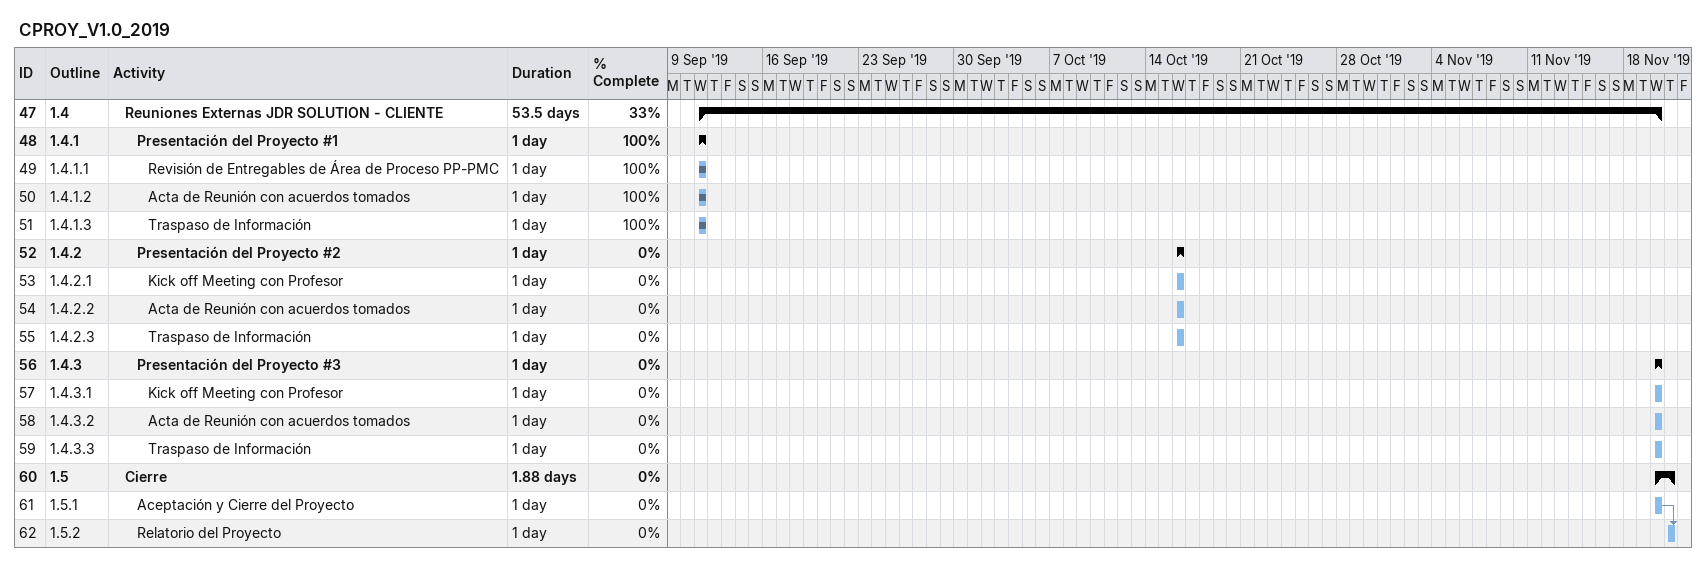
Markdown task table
CPROY_V1.0_2019

| ID | WBS | Task | Duration | Start | Finish | Predecessors | % complete |
|---|---|---|---|---|---|---|---|
| 47 | 1.4 | **Reuniones Externas JDR SOLUTION - CLIENTE** | 53.5d | 2019-09-11 | 2019-11-20 |  | 33 |
| 48 | 1.4.1 | **Presentación del Proyecto #1** | 1d | 2019-09-11 | 2019-09-11 |  | 100 |
| 49 | 1.4.1.1 | Revisión de Entregables de Área de Proceso PP-PMC | 1d | 2019-09-11 | 2019-09-11 |  | 100 |
| 50 | 1.4.1.2 | Acta de Reunión con acuerdos tomados | 1d | 2019-09-11 | 2019-09-11 |  | 100 |
| 51 | 1.4.1.3 | Traspaso de Información | 1d | 2019-09-11 | 2019-09-11 |  | 100 |
| 52 | 1.4.2 | **Presentación del Proyecto #2** | 1d | 2019-10-16 | 2019-10-16 |  | 0 |
| 53 | 1.4.2.1 | Kick off Meeting con Profesor | 1d | 2019-10-16 | 2019-10-16 |  | 0 |
| 54 | 1.4.2.2 | Acta de Reunión con acuerdos tomados | 1d | 2019-10-16 | 2019-10-16 |  | 0 |
| 55 | 1.4.2.3 | Traspaso de Información | 1d | 2019-10-16 | 2019-10-16 |  | 0 |
| 56 | 1.4.3 | **Presentación del Proyecto #3** | 1d | 2019-11-20 | 2019-11-20 |  | 0 |
| 57 | 1.4.3.1 | Kick off Meeting con Profesor | 1d | 2019-11-20 | 2019-11-20 |  | 0 |
| 58 | 1.4.3.2 | Acta de Reunión con acuerdos tomados | 1d | 2019-11-20 | 2019-11-20 |  | 0 |
| 59 | 1.4.3.3 | Traspaso de Información | 1d | 2019-11-20 | 2019-11-20 |  | 0 |
| 60 | 1.5 | **Cierre** | 1.88d | 2019-11-20 | 2019-11-21 |  | 0 |
| 61 | 1.5.1 | Aceptación y Cierre del Proyecto | 1d | 2019-11-20 | 2019-11-20 |  | 0 |
| 62 | 1.5.2 | Relatorio del Proyecto | 1d | 2019-11-21 | 2019-11-21 | 61 | 0 |
